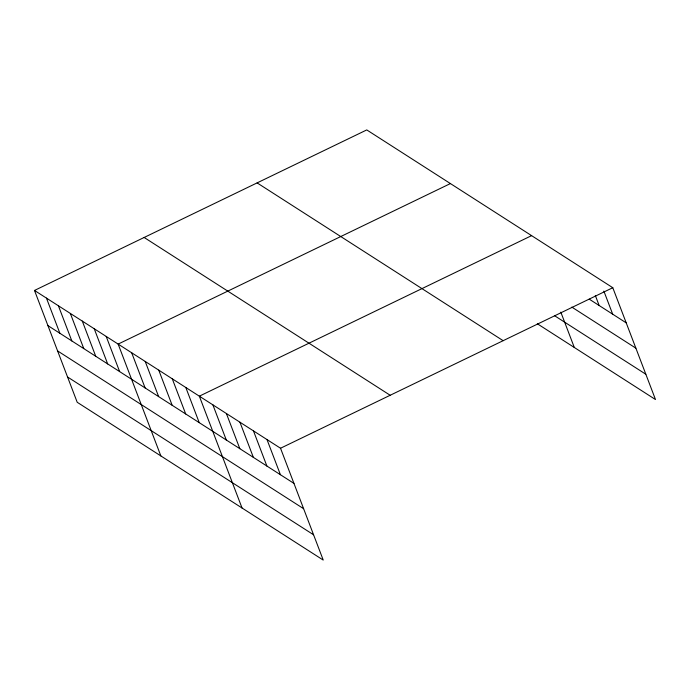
<?xml version="1.0" encoding="UTF-8"?>
<svg xmlns="http://www.w3.org/2000/svg" width="690" height="690" viewBox="0 0 690 690"><rect width="100%" height="100%" fill="white"/><g stroke="black" fill="none" stroke-linecap="round" stroke-linejoin="round"><path stroke-width="1.03" d="M34.5 290.447L280.528 448.241L323.239 560.082L77.211 402.287L34.5 290.447L366.761 129.918L612.789 287.713L655.5 399.553L537.329 323.757M450.415 183.566L118.145 344.094L160.856 455.935M531.602 235.644L199.341 396.172L242.043 508.013M280.528 448.241L612.789 287.713M589.234 299.149L626.218 322.868M571.829 307.102L635.878 348.174M554.726 315.813L645.84 374.247M257.12 182.893L503.148 340.688M144.15 237.472L390.178 395.267M47.929 325.611L293.957 483.397M57.589 350.917L303.617 508.702M67.542 376.981L313.571 534.776M603.862 291.085L612.686 314.192M595.323 295.467L599.153 305.515M560.823 312.147L574.313 347.484M266.995 439.565L280.425 474.72M253.463 430.879L266.892 466.043M239.93 422.202L253.359 457.366M226.398 413.526L239.827 448.69M212.874 404.849L226.294 440.004M185.808 387.487L199.238 422.651M172.276 378.81L185.705 413.974M158.743 370.133L172.172 405.297M145.211 361.457L158.64 396.612M131.678 352.771L145.107 387.935M106.2 336.435L119.629 371.591M94.245 328.768L107.675 363.932M82.3 321.1L95.729 356.264M70.346 313.441L83.775 348.597M58.4 305.774L71.829 340.938M46.446 298.115L59.875 333.27"/></g></svg>
